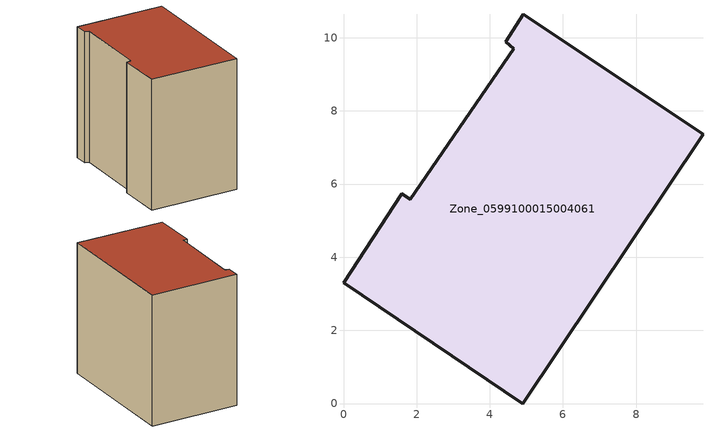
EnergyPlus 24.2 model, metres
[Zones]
Zone_0599100015004061
 floor ground (C_G): 4.91,0 0,3.31 1.59,5.74 1.83,5.59 4.65,9.71 4.43,9.9 4.92,10.63 9.83,7.36 z0.75
 wall outside (C_F): 9.83,7.36 4.92,10.63 4.43,9.9 4.65,9.71 1.83,5.59 1.59,5.74 0,3.31 4.91,0 9.83,7.36 z0.75:9.39
 roof outside (C_R): 4.91,0 9.83,7.36 4.92,10.63 4.43,9.9 4.65,9.71 1.83,5.59 1.59,5.74 0,3.31 z9.39
[BUILDING]
Pand.0599100015004061: North Axis=0; Terrain=City; Loads Convergence Tolerance Value=0.04; Temperature Convergence Tolerance Value=0.4; Solar Distribution=FullExterior; Maximum Number of Warmup Days=25; Minimum Number of Warmup Days=1
[Site:Location]
Rotterdam.The.Hague.AP_ZH_NLD Design_Conditions: Latitude=51.96; Longitude=4.45; Time Zone=1; Elevation=-4.5
[SITE:GROUNDTEMPERATURE:BUILDINGSURFACE]
18, 18, 18, 18, 18, 18, 18, 18, 18, 18, 18, 18
[MATERIAL] Thermal Absorptance=0.9; Solar Absorptance=0.7; Visible Absorptance=0.7
Name | Roughness | Thickness | Conductivity | Density | Specific Heat
G.TC.1975-1991 | MediumSmooth | 0.15 | 0.288461 | 540 | 1210
F.TC.1975-1991 | Rough | 0.3 | 0.230769 | 1920 | 840
R.TC.1975-1991 | MediumRough | 0.2 | 0.153846 | 1500 | 1000
[CONSTRUCTION]
C_G: G.TC.1975-1991
C_F: F.TC.1975-1991
C_R: R.TC.1975-1991
[ZONE]
Zone_0599100015004061: Type=1; Multiplier=1; Ceiling Height=Autocalculate; Volume=Autocalculate; Floor Area=autocalculate; Part of Total Floor Area=Yes
[ZONEINFILTRATION:DESIGNFLOWRATE]
Infil_Zone_0599100015004061: Zone or ZoneList or Space or SpaceList=Zone_0599100015004061; Schedule=AlwaysOn; Design Flow Rate Calculation Method=Flow/Area; Flow Rate per Floor Area=0.003; Constant Term Coefficient=1; Temperature Term Coefficient=0; Velocity Term Coefficient=0; Velocity Squared Term Coefficient=0
[HVACTEMPLATE:ZONE:IDEALLOADSAIRSYSTEM]
Zone_0599100015004061: Maximum Heating Supply Air Temperature=50; Minimum Cooling Supply Air Temperature=13; Maximum Heating Supply Air Humidity Ratio=0.0156; Minimum Cooling Supply Air Humidity Ratio=0.0077; Heating Limit=NoLimit; Cooling Limit=NoLimit; Dehumidification Control Type=ConstantSensibleHeatRatio; Cooling Sensible Heat Ratio=0.7; Dehumidification Setpoint=60; Humidification Control Type=None; Humidification Setpoint=30; Outdoor Air Method=None; Outdoor Air Flow Rate per Person=0.00944; Outdoor Air Flow Rate per Zone Floor Area=0; Outdoor Air Flow Rate per Zone=0; Demand Controlled Ventilation Type=None; Outdoor Air Economizer Type=NoEconomizer; Heat Recovery Type=None; Sensible Heat Recovery Effectiveness=0.7; Latent Heat Recovery Effectiveness=0.65
[ZONECONTROL:THERMOSTAT]
ThermostatControl_Zone_0599100015004061: Zone or ZoneList=Zone_0599100015004061; Control Type Schedule=DualSetpointControlType; Control 1=Thermostat_Zone_0599100015004061; Temperature Difference Between Cutout And Setpoint=0
[THERMOSTATSETPOINT:DUALSETPOINT]
Thermostat_Zone_0599100015004061: Heating Setpoint Temperature Schedule=HeatingSetpoint_Zone_0599100015004061; Cooling Setpoint Temperature Schedule=CoolingSetpoint_Zone_0599100015004061
[SCHEDULE:COMPACT]
HeatingSetpoint_Zone_0599100015004061: Through: 12/31, For: AllDays, Until: 24:00, 21
CoolingSetpoint_Zone_0599100015004061: Through: 12/31, For: AllDays, Until: 24:00, 24
DualSetpointControlType: Through: 12/31, For: AllDays, Until: 24:00, 4
AlwaysOn: Through: 12/31, For: AllDays, Until: 24:00, 1
